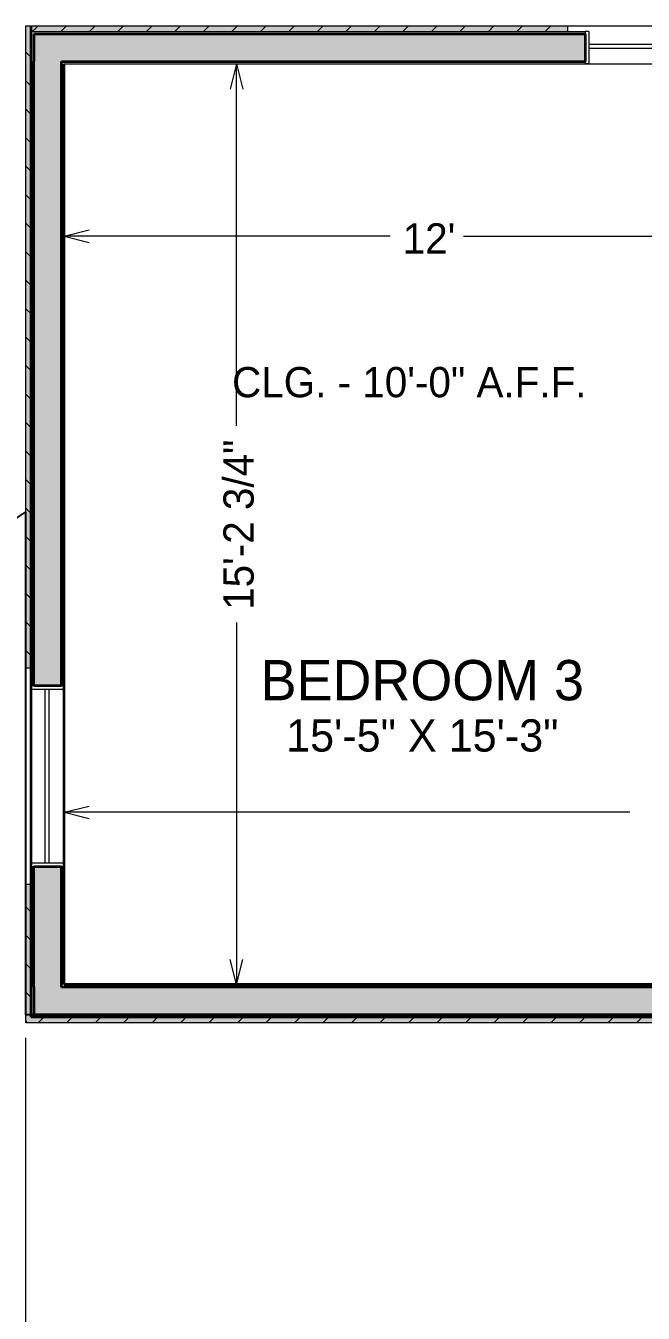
# Model space of a CAD drawing. Header units: inches. Extents: x 0.6 to 35.4, y -22.9 to 0.3.
# Drawn here: x 12.4 to 14.96, y -7.84 to -2.51 of the extents above; entities that cross this region are included whole.
import ezdxf

# ---------------------------------------------------------------- set-up
doc = ezdxf.new("R2010")
doc.units = ezdxf.units.IN
doc.header["$MEASUREMENT"] = 0
doc.layers.add('Layout Box Export Contents', color=7, linetype='Continuous', lineweight=0, true_color=0x000000)

msp = doc.modelspace()

# ---------------------------------------------------------------- linework, layer by layer
at = {"layer": 'Layout Box Export Contents', "color": 18, "linetype": 'Continuous', "lineweight": 0, "true_color": 0x000000, "transparency": 33554687}
for p, q in [((12.4042, -2.5126), (14.6437, -2.5126)), ((12.4042, -5.1689), (12.4042, -2.5126)), ((12.4276, -2.536), (14.6437, -2.536)), ((12.4276, -5.1689), (12.4276, -2.536)), ((12.4278, -2.5363), (14.7167, -2.5363)), ((12.4278, -5.2418), (12.4278, -2.5363)), ((14.6437, -2.5126), (14.6437, -2.5363)), ((14.7167, -2.5363), (14.7167, -2.6704)), ((12.5619, -2.6704), (14.7167, -2.6704)), ((12.5619, -5.2418), (12.5619, -2.6704)), ((12.4042, -5.1689), (12.4278, -5.1689)), ((12.4278, -5.2418), (12.5619, -5.2418)), ((12.4278, -5.9918), (12.5619, -5.9918)), ((12.4278, -6.614), (12.4278, -5.9918)), ((12.5619, -6.4798), (12.5619, -5.9918)), ((12.4042, -6.6376), (12.4042, -6.0647)), ((12.4042, -6.0647), (12.4278, -6.0647)), ((12.4276, -6.6142), (12.4276, -6.0647)), ((18.073, -6.4798), (12.5619, -6.4798)), ((18.9979, -6.6376), (12.4042, -6.6376)), ((19.0214, -6.6142), (12.4276, -6.6142)), ((19.0216, -6.614), (12.4278, -6.614))]:
    msp.add_line(p, q, dxfattribs=at)
at = {"layer": 'Layout Box Export Contents', "color": 18, "linetype": 'Continuous', "lineweight": 35, "true_color": 0x000000, "transparency": 33554687}
for p, q in [((12.4265, -6.6153), (12.4265, -2.5126)), ((12.4369, -2.5454), (14.7167, -2.5454)), ((12.4369, -2.5454), (12.4369, -2.66)), ((14.7167, -2.5454), (14.7167, -2.66)), ((12.4369, -5.2418), (12.4369, -2.66)), ((12.5515, -2.66), (14.7167, -2.66)), ((12.5515, -5.2418), (12.5515, -2.66)), ((12.5619, -6.4798), (12.5619, -2.6704)), ((12.4369, -5.2418), (12.5515, -5.2418)), ((12.4369, -6.4903), (12.4369, -5.9918)), ((12.4369, -5.9918), (12.5515, -5.9918)), ((12.5515, -6.4903), (12.5515, -5.9918)), ((12.4369, -6.4903), (12.4369, -6.6048)), ((18.0834, -6.4903), (12.5515, -6.4903)), ((18.073, -6.4798), (12.5619, -6.4798)), ((19.0307, -6.6048), (12.4369, -6.6048)), ((19.0216, -6.6153), (12.4265, -6.6153))]:
    msp.add_line(p, q, dxfattribs=at)
at = {"layer": 'Layout Box Export Contents', "color": 1, "linetype": 'Continuous', "lineweight": 0, "true_color": 0xff0000, "transparency": 33554687}
for p, q in [((12.431, -2.536), (12.4545, -2.5126)), ((12.5489, -2.536), (12.5723, -2.5126)), ((12.6668, -2.536), (12.6902, -2.5126)), ((12.7846, -2.536), (12.808, -2.5126)), ((12.9025, -2.536), (12.9259, -2.5126)), ((13.0203, -2.536), (13.0437, -2.5126)), ((13.1382, -2.536), (13.1616, -2.5126)), ((13.256, -2.536), (13.2794, -2.5126)), ((13.3739, -2.536), (13.3973, -2.5126)), ((13.4917, -2.536), (13.5151, -2.5126)), ((13.6096, -2.536), (13.633, -2.5126)), ((13.7274, -2.536), (13.7508, -2.5126)), ((13.8453, -2.536), (13.8687, -2.5126)), ((13.9631, -2.536), (13.9866, -2.5126)), ((14.081, -2.536), (14.1044, -2.5126)), ((14.1988, -2.536), (14.2223, -2.5126)), ((14.3167, -2.536), (14.3401, -2.5126)), ((14.4345, -2.536), (14.458, -2.5126)), ((14.5524, -2.536), (14.5758, -2.5126)), ((12.4042, -2.6225), (12.4276, -2.646)), ((12.4042, -2.7404), (12.4276, -2.7638)), ((12.4042, -2.8582), (12.4276, -2.8817)), ((12.4042, -2.9761), (12.4276, -2.9995)), ((12.4276, -3.1174), (12.4042, -3.0939)), ((12.4276, -3.2352), (12.4042, -3.2118)), ((12.4042, -3.3296), (12.4276, -3.3531)), ((12.4042, -3.4475), (12.4276, -3.4709)), ((12.4042, -3.5653), (12.4276, -3.5888)), ((12.4276, -3.7066), (12.4042, -3.6832)), ((12.4042, -3.801), (12.4276, -3.8245)), ((12.4042, -3.9189), (12.4276, -3.9423)), ((12.4042, -4.0367), (12.4276, -4.0602)), ((12.4276, -4.178), (12.4042, -4.1546)), ((12.4276, -4.2959), (12.4042, -4.2724)), ((12.4042, -4.3903), (12.4276, -4.4137)), ((12.4042, -4.5081), (12.4276, -4.5316)), ((12.4042, -4.626), (12.4276, -4.6494)), ((12.4276, -4.7673), (12.4042, -4.7438)), ((12.4042, -4.8617), (12.4276, -4.8851)), ((12.4042, -4.9795), (12.4276, -5.003)), ((12.4042, -5.0974), (12.4276, -5.1208)), ((12.4042, -6.1581), (12.4276, -6.1815)), ((12.4042, -6.2759), (12.4276, -6.2993)), ((12.4042, -6.3938), (12.4276, -6.4172)), ((12.4042, -6.5116), (12.4276, -6.535)), ((12.4042, -6.6295), (12.4082, -6.6335)), ((12.4543, -6.6376), (12.4777, -6.6142)), ((12.5721, -6.6376), (12.5956, -6.6142)), ((12.69, -6.6376), (12.7134, -6.6142)), ((12.8078, -6.6376), (12.8313, -6.6142)), ((12.9257, -6.6376), (12.9491, -6.6142)), ((13.0435, -6.6376), (13.067, -6.6142)), ((13.1614, -6.6376), (13.1848, -6.6142)), ((13.2792, -6.6376), (13.3027, -6.6142)), ((13.3971, -6.6376), (13.4205, -6.6142)), ((13.5149, -6.6376), (13.5384, -6.6142)), ((13.6328, -6.6376), (13.6562, -6.6142)), ((13.7506, -6.6376), (13.7741, -6.6142)), ((13.8685, -6.6376), (13.8919, -6.6142)), ((13.9863, -6.6376), (14.0098, -6.6142)), ((14.1042, -6.6376), (14.1276, -6.6142)), ((14.222, -6.6376), (14.2455, -6.6142)), ((14.3399, -6.6376), (14.3633, -6.6142)), ((14.4577, -6.6376), (14.4812, -6.6142)), ((14.5756, -6.6376), (14.599, -6.6142)), ((14.6934, -6.6376), (14.7169, -6.6142)), ((14.8113, -6.6376), (14.8347, -6.6142)), ((14.9291, -6.6376), (14.9526, -6.6142))]:
    msp.add_line(p, q, dxfattribs=at)
at = {"layer": 'Layout Box Export Contents', "color": 251, "linetype": 'Continuous', "lineweight": 18, "true_color": 0x4b4b4b, "transparency": 33554687}
for p, q in [((14.6437, -2.5126), (15.5396, -2.5126)), ((14.7323, -2.5363), (14.7167, -2.5363)), ((14.7167, -2.5363), (14.7167, -2.6704)), ((14.7323, -2.5363), (14.7323, -2.6704)), ((15.451, -2.5904), (14.7323, -2.5904)), ((15.451, -2.6071), (14.7323, -2.6071)), ((14.7167, -2.6704), (15.4667, -2.6704)), ((14.7323, -2.6704), (14.7167, -2.6704)), ((12.4042, -6.0647), (12.4042, -5.1689)), ((12.4278, -5.2418), (12.4278, -5.2574)), ((12.4278, -5.2418), (12.5619, -5.2418)), ((12.4278, -5.2574), (12.5619, -5.2574)), ((12.482, -5.2574), (12.482, -5.9761)), ((12.4986, -5.2574), (12.4986, -5.9761)), ((12.5619, -5.9918), (12.5619, -5.2418)), ((12.5619, -5.2418), (12.5619, -5.2574)), ((12.4278, -5.9761), (12.4278, -5.9918)), ((12.4278, -5.9761), (12.5619, -5.9761)), ((12.4278, -5.9918), (12.5619, -5.9918)), ((12.5619, -5.9761), (12.5619, -5.9918))]:
    msp.add_line(p, q, dxfattribs=at)
at = {"layer": 'Layout Box Export Contents', "color": 176, "linetype": 'Continuous', "lineweight": 18, "true_color": 0x000080, "transparency": 33554687}
for p, q in [((13.2747, -2.6704), (13.2487, -2.7745)), ((13.2747, -2.6704), (13.3008, -2.7745)), ((13.2747, -4.1686), (13.2747, -2.6704)), ((12.5619, -3.3832), (12.6661, -3.3571)), ((12.5619, -3.3832), (12.6661, -3.4092)), ((13.9105, -3.3832), (12.5619, -3.3832)), ((14.2134, -3.3832), (15.5619, -3.3832)), ((13.2747, -4.9816), (13.2747, -6.4798)), ((12.5619, -5.7671), (12.6661, -5.741)), ((12.5619, -5.7671), (12.6661, -5.7931)), ((14.9016, -5.7671), (12.5619, -5.7671)), ((13.2747, -6.4798), (13.2487, -6.3757)), ((13.2747, -6.4798), (13.3008, -6.3757)), ((12.4042, -10.2879), (12.4042, -6.7001)), ((12.4042, -10.6629), (12.4042, -6.7001))]:
    msp.add_line(p, q, dxfattribs=at)
at = {"layer": 'Layout Box Export Contents', "color": 18, "linetype": 'Continuous', "lineweight": 25, "true_color": 0x000000, "transparency": 33554687}
msp.add_lwpolyline([(8.7363, -6.9697), (12.403, -4.5253), (12.403, -6.6043), (16.4395, -6.6043), (16.4395, -13.5576), (15.5365, -12.9556), (14.1173, -12.9556), (14.1173, -12.9556), (14.0384, -12.9556), (14.0384, -13.1134), (14.0384, -13.1134), (14.0384, -14.5238), (10.7845, -12.3545), (9.0786, -12.3545), (9.0786, -12.5211), (8.7363, -12.5211)], close=True, dxfattribs=at)
at = {"layer": 'Layout Box Export Contents', "color": 7, "linetype": 'Continuous', "lineweight": 35, "true_color": 0xffffff, "transparency": 33554687}
for points in [[(12.4042, -2.5126), (14.6437, -2.5126), (12.4276, -2.536), (14.6437, -2.536)], [(12.4042, -5.1689), (12.4042, -2.5126), (12.4276, -5.1689), (12.4276, -2.536)], [(12.4042, -6.6376), (12.4042, -6.0647), (12.4276, -6.6142), (12.4276, -6.0647)], [(18.9979, -6.6376), (12.4042, -6.6376), (19.0214, -6.6142), (12.4276, -6.6142)]]:
    msp.add_solid(points, dxfattribs=at)
at = {"layer": 'Layout Box Export Contents', "color": 253, "linetype": 'Continuous', "lineweight": 35, "true_color": 0x9d9d9d, "transparency": 33554687}
for points in [[(12.4369, -2.5454), (14.7167, -2.5454), (12.4369, -2.66), (14.7167, -2.66)], [(12.4369, -5.2418), (12.4369, -2.66), (12.5515, -5.2418), (12.5515, -2.66)], [(12.4369, -6.4903), (12.4369, -5.9918), (12.5515, -6.4903), (12.5515, -5.9918)], [(19.0307, -6.6048), (12.4369, -6.6048), (19.0307, -6.4903), (12.4369, -6.4903)]]:
    msp.add_solid(points, dxfattribs=at)

# ---------------------------------------------------------------- texts
at = {"layer": 'Layout Box Export Contents', "color": 176, "linetype": 'Continuous', "lineweight": 18, "true_color": 0x000080, "transparency": 33554687, "insert": (13.9625, -3.4551), "char_height": 0.125, "width": 0.23625, "attachment_point": 7}
msp.add_mtext("\\fChief Blueprint|b0|i0|c0|p0;12'", dxfattribs=at)
at = {"layer": 'Layout Box Export Contents', "color": 156, "linetype": 'Continuous', "lineweight": 9, "true_color": 0x004080, "transparency": 33554687, "insert": (13.2568, -3.9247), "char_height": 0.125, "width": 1.8125, "attachment_point": 1}
msp.add_mtext('{\\fChief Blueprint|b0|i0|p34;\\C156;\\H0.175562;\\H0.712x;CLG. - 10\'-0" A.F.F.}', dxfattribs=at)
at = {"layer": 'Layout Box Export Contents', "color": 176, "linetype": 'Continuous', "lineweight": 18, "true_color": 0x000080, "transparency": 33554687, "insert": (13.3479, -4.9295), "char_height": 0.125, "width": 0.77625, "attachment_point": 7, "rotation": 90}
msp.add_mtext('\\fChief Blueprint|b0|i0|c0|p0;15\'-2 3/4"', dxfattribs=at)
at = {"layer": 'Layout Box Export Contents', "color": 252, "linetype": 'Continuous', "lineweight": 18, "true_color": 0x969696, "transparency": 33554687, "attachment_point": 8}
for s, insert, char_height, width in [('\\fChief Blueprint|b0|i0|c0|p0;BEDROOM 3\\P', (14.0436, -5.306), 0.166667, 1.398333), ('\\fChief Blueprint|b0|i0|c0|p0;15\'-5" X 15\'-3"\\P', (14.0436, -5.5176), 0.133333, 1.18)]:
    msp.add_mtext(s, dxfattribs=dict(at, insert=insert, char_height=char_height, width=width))

doc.saveas('drawing.dxf')
